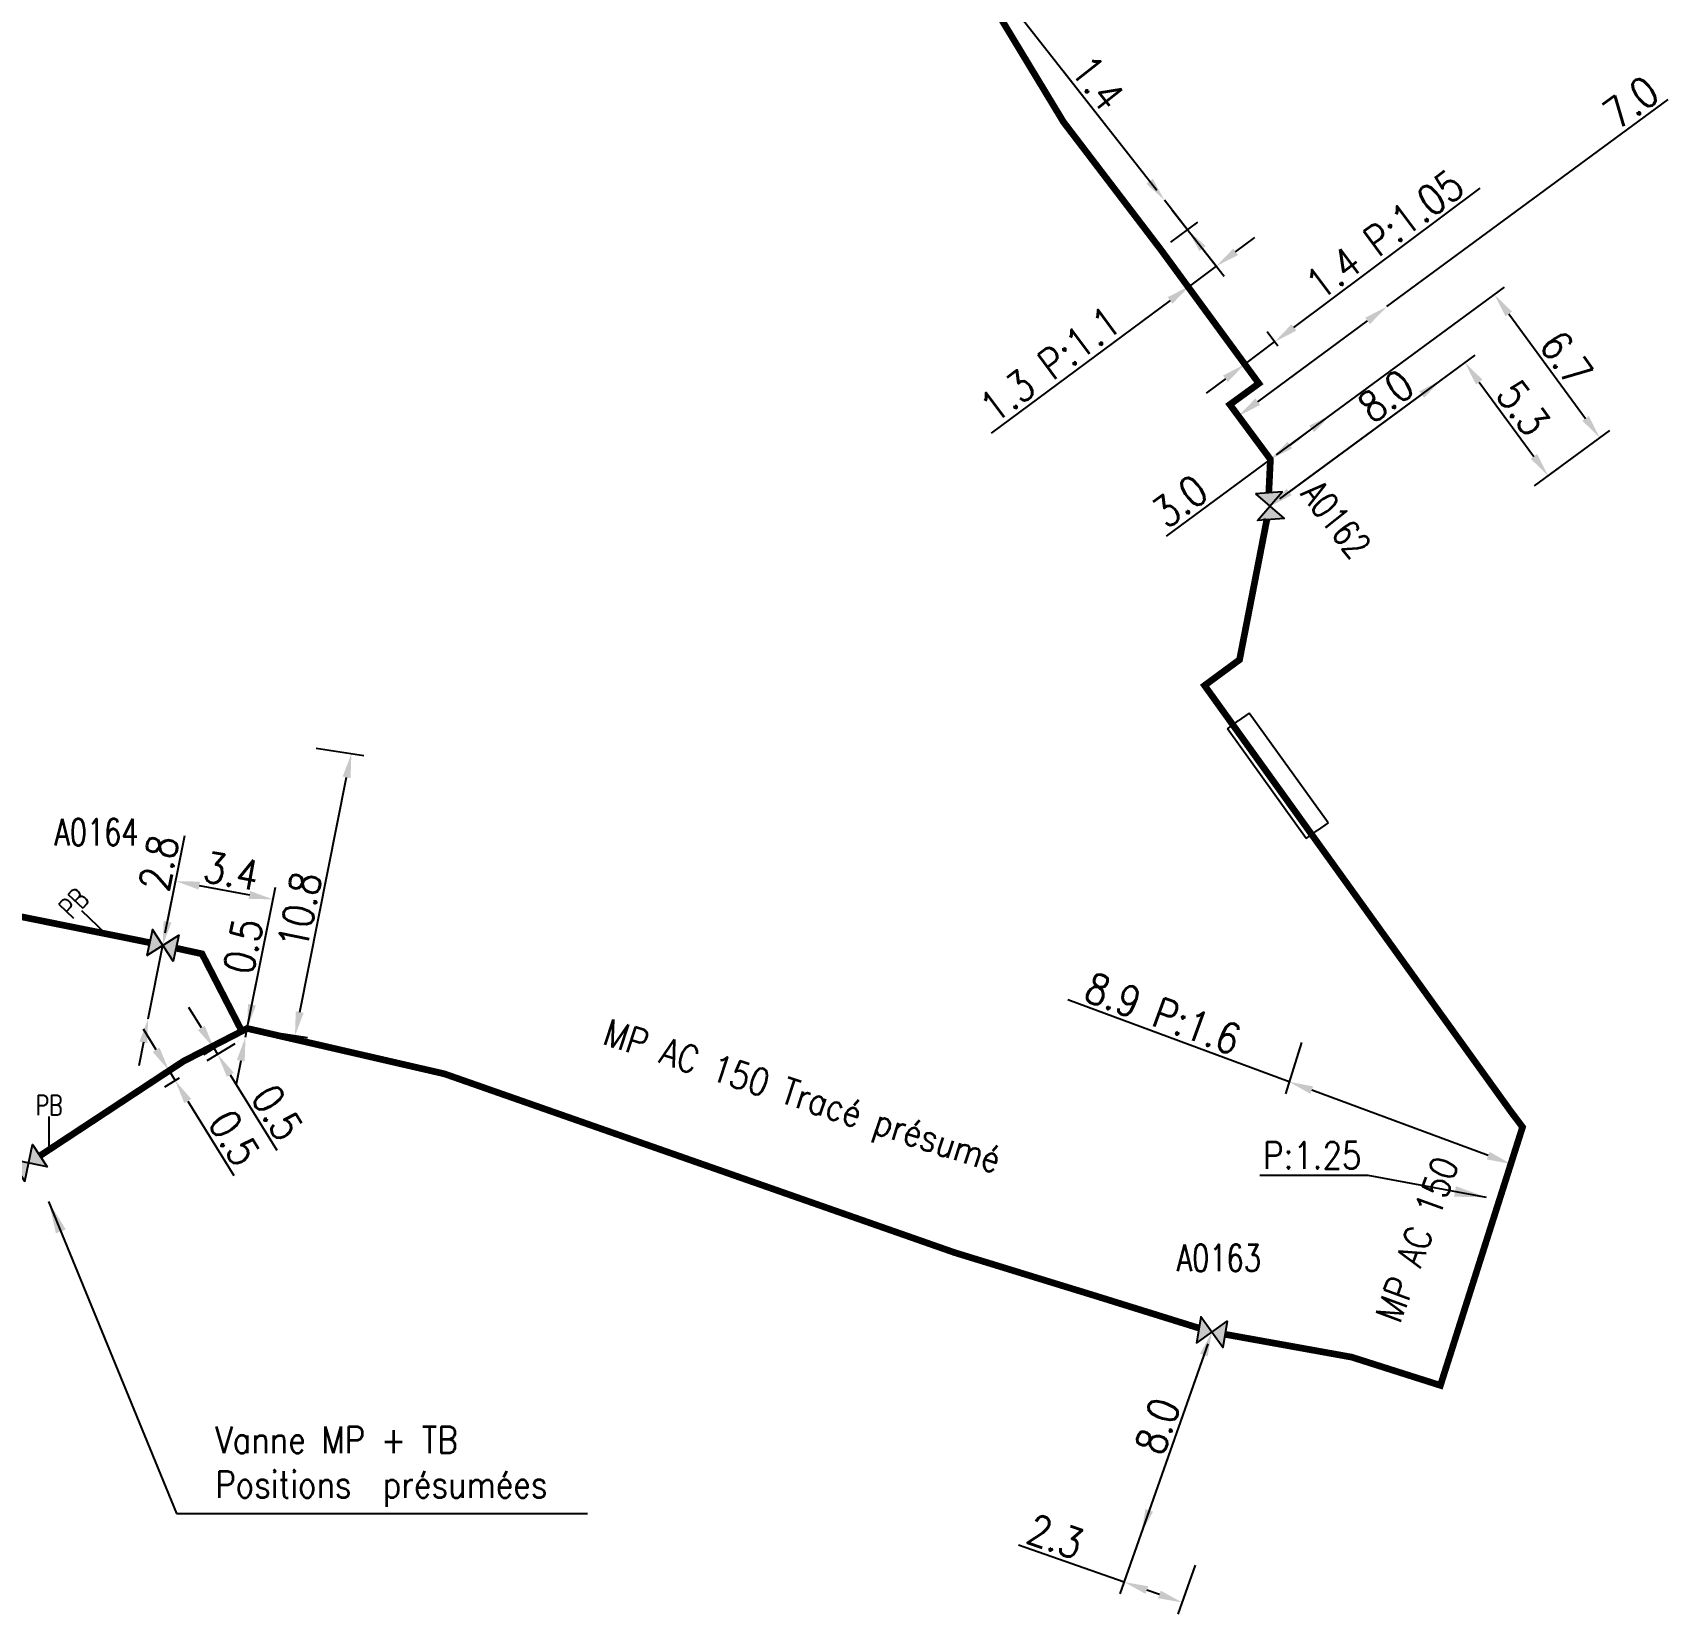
# Model space of a CAD drawing. Header units: millimetres. Extents: x 184000 to 185000, y 128000 to 129000.
# Drawn here: x 184319.9 to 184381.1, y 128902.2 to 128961.3 of the extents above; entities that cross this region are included whole.
import ezdxf
from ezdxf.enums import TextEntityAlignment as Align

# ---------------------------------------------------------------- set-up
doc = ezdxf.new("R2010")
doc.units = ezdxf.units.MM
doc.header["$PDMODE"] = 34
doc.layers.get('0').update_dxf_attribs({"linetype": 'CONTINUOUS'})
doc.layers.get('DEFPOINTS').update_dxf_attribs({"linetype": 'CONTINUOUS'})
for name, color, linetype in [('G_120', 4, 'CONTINUOUS'), ('G_300', 7, 'CONTINUOUS'), ('G_340', 7, 'CONTINUOUS')]:
    doc.layers.add(name, color=color, linetype=linetype)
doc.styles.add('G_ROMANS', font='ROMANS.SHX', dxfattribs={"width": 0.75})
doc.styles.get("Standard").update_dxf_attribs({"font": 'romans.shx', "width": 0.85})
doc.linetypes.add('G_typB_AP', pattern='A,5,-0.3,["o",Standard,S=1.5,R=0,X=0,Y=-0.5],-1.65', length=6.95)
doc.dimstyles.get("Standard").update_dxf_attribs({"dimtxt": 1.5, "dimasz": 1.2, "dimexe": 0.625, "dimexo": 0.625, "dimgap": 0.25, "dimtad": 1, "dimdec": 1, "dimzin": 0, "dimdsep": 46, "dimtxsty": 'Standard', "dimcen": -0.5, "dimadec": 0, "dimazin": 0, "dimtfac": 1, "dimtdec": 1, "dimtmove": 0, "dimatfit": 3, "dimfxl": 0, "dimtolj": 1, "dimtzin": 0, "dimarcsym": 0})

# ---------------------------------------------------------------- blocks, each defined once
blk = doc.blocks.new('G_300_04')
at = {"linetype": 'Continuous'}
h = blk.add_hatch(color=0, dxfattribs=at)
h.paths.add_polyline_path([(-0.5, 0.5), (-0.5, -0.5), (0, 0)])
h.paths.add_polyline_path([(0.5, 0.5), (0, 0), (0.5, -0.5)])
at = {"color": 0, "linetype": 'Continuous', "flags": 128}
blk.add_lwpolyline([(-0.5, -0.5), (0.5, 0.5), (0.5, -0.5), (-0.5, 0.5)], close=True, dxfattribs=at)
at = {"color": 0, "linetype": 'Continuous', "width": 0.75}
blk.add_attdef('NUM', text='', height=1, dxfattribs=at).set_placement((0, 1.782), align=Align.MIDDLE_CENTER)
at = {"color": 0, "linetype": 'Continuous', "width": 0.75, "flags": 3}
for tag, p in [('DEF_LEG', (0, -5)), ('DEF_COUP', (0, -7.5)), ('DEF_TYPE', (0, -10))]:
    blk.add_attdef(tag, text='', height=1.2, dxfattribs=at).set_placement(p, align=Align.MIDDLE)
blk = doc.blocks.new('G_340_13')
at = {"color": 0, "linetype": 'Continuous', "flags": 128}
blk.add_lwpolyline([(0, 0), (0, 1.25)], dxfattribs=at)
at = {"color": 0, "linetype": 'Continuous', "style": 'G_ROMANS', "width": 0.75}
blk.add_text('PB', height=0.75, dxfattribs=at).set_placement((0, 1.663), align=Align.MIDDLE)
at = {"color": 0, "linetype": 'Continuous', "width": 0.75, "flags": 3}
for tag, p in [('DEF_LEG', (0, -3.425)), ('DEF_TYPE', (0, -5.563))]:
    blk.add_attdef(tag, text='', height=1.2, dxfattribs=at).set_placement(p, align=Align.MIDDLE)
blk = doc.blocks.new('*D789')
at = {"layer": 'DEFPOINTS', "color": 0, "linetype": 'Continuous', "transparency": 16777216}
for p in [(184330.073, 128934.599), (184331.859, 128934.328), (184327.965, 128924.058)]:
    blk.add_point(p, dxfattribs=at)
at = {"layer": 'G_120', "color": 0, "linetype": 'Continuous', "lineweight": -2, "transparency": 16777216}
for p, q in [((184330.537, 128934.529), (184332.323, 128934.257)), ((184329.927, 128924.669), (184331.682, 128933.445)), ((184328.429, 128923.988), (184330.215, 128923.716))]:
    blk.add_line(p, q, dxfattribs=at)
at = {"layer": 'G_120', "color": 0, "linetype": 'Continuous', "transparency": 16777216}
for points in [[(184331.535, 128933.475), (184331.83, 128933.416), (184331.859, 128934.328)], [(184329.78, 128924.699), (184330.074, 128924.64), (184329.751, 128923.787)]]:
    blk.add_solid(points, dxfattribs=at)
at = {"layer": 'G_120', "color": 0, "linetype": 'Continuous', "transparency": 16777216, "insert": (184329.923, 128928.472), "char_height": 1.125, "attachment_point": 5, "rotation": 78.68996}
blk.add_mtext('\\A1;10.8', dxfattribs=at)
blk = doc.blocks.new('*D790')
at = {"layer": 'DEFPOINTS', "color": 0, "linetype": 'Continuous', "transparency": 16777216}
for p in [(184325.579, 128922.83), (184325.27, 128922.11), (184325.815, 128922.447)]:
    blk.add_point(p, dxfattribs=at)
at = {"layer": 'G_120', "color": 0, "linetype": 'Continuous', "lineweight": -2, "transparency": 16777216}
for p, q in [((184324.561, 128923.259), (184324.088, 128924.025)), ((184325.18, 128922.584), (184324.635, 128922.247)), ((184325.417, 128922.201), (184324.871, 128921.864)), ((184325.033, 128922.493), (184325.27, 128922.11)), ((184325.743, 128921.344), (184327.465, 128918.555))]:
    blk.add_line(p, q, dxfattribs=at)
at = {"layer": 'G_120', "color": 0, "linetype": 'Continuous', "transparency": 16777216}
for points in [[(184324.688, 128923.338), (184324.433, 128923.18), (184325.033, 128922.493)], [(184325.87, 128921.423), (184325.615, 128921.266), (184325.27, 128922.11)]]:
    blk.add_solid(points, dxfattribs=at)
at = {"layer": 'G_120', "color": 0, "linetype": 'Continuous', "transparency": 16777216, "insert": (184327.479, 128919.961), "char_height": 1.125, "attachment_point": 5, "rotation": 301.69482}
blk.add_mtext('\\A1;0.5', dxfattribs=at)
blk = doc.blocks.new('*D12')
at = {"layer": 'DEFPOINTS', "color": 0, "linetype": 'Continuous', "transparency": 16777216}
for p in [(184327.764, 128923.955), (184327.9, 128923.734), (184326.86, 128923.092)]:
    blk.add_point(p, dxfattribs=at)
at = {"layer": 'G_120', "color": 0, "linetype": 'Continuous', "lineweight": -2, "transparency": 16777216}
for p, q in [((184326.251, 128924.078), (184325.778, 128924.844)), ((184327.365, 128923.708), (184326.325, 128923.066)), ((184327.501, 128923.488), (184326.461, 128922.846)), ((184326.724, 128923.312), (184326.86, 128923.092)), ((184327.333, 128922.326), (184329.072, 128919.509))]:
    blk.add_line(p, q, dxfattribs=at)
at = {"layer": 'G_120', "color": 0, "linetype": 'Continuous', "transparency": 16777216}
for points in [[(184326.378, 128924.157), (184326.123, 128923.999), (184326.724, 128923.312)], [(184327.46, 128922.405), (184327.205, 128922.247), (184326.86, 128923.092)]]:
    blk.add_solid(points, dxfattribs=at)
at = {"layer": 'G_120', "color": 0, "linetype": 'Continuous', "transparency": 16777216, "insert": (184329.086, 128920.915), "char_height": 1.125, "attachment_point": 5, "rotation": 301.69542}
blk.add_mtext('\\A1;0.5', dxfattribs=at)
blk = doc.blocks.new('*D13')
at = {"layer": 'DEFPOINTS', "color": 0, "linetype": 'Continuous', "transparency": 16777216}
for p in [(184327.965, 128924.058), (184327.9, 128923.734), (184327.9, 128923.734)]:
    blk.add_point(p, dxfattribs=at)
at = {"layer": 'G_120', "color": 0, "linetype": 'Continuous', "lineweight": -2, "transparency": 16777216}
for p, q in [((184328.141, 128924.941), (184328.784, 128928.156)), ((184327.9, 128923.734), (184327.965, 128924.058)), ((184327.724, 128922.852), (184327.547, 128921.969))]:
    blk.add_line(p, q, dxfattribs=at)
at = {"layer": 'G_120', "color": 0, "linetype": 'Continuous', "transparency": 16777216}
for points in [[(184327.994, 128924.97), (184328.288, 128924.911), (184327.965, 128924.058)], [(184327.577, 128922.881), (184327.871, 128922.822), (184327.9, 128923.734)]]:
    blk.add_solid(points, dxfattribs=at)
at = {"layer": 'G_120', "color": 0, "linetype": 'Continuous', "transparency": 16777216, "insert": (184327.816, 128927.136), "char_height": 1.125, "attachment_point": 5, "rotation": 78.68996}
blk.add_mtext('\\A1;0.5', dxfattribs=at)
blk = doc.blocks.new('*D14')
at = {"layer": 'DEFPOINTS', "color": 0, "linetype": 'Continuous', "transparency": 16777216}
for p in [(184328.93, 128928.883), (184324.809, 128927.167), (184327.9, 128923.734)]:
    blk.add_point(p, dxfattribs=at)
at = {"layer": 'G_300', "color": 0, "linetype": 'Continuous', "lineweight": -2, "transparency": 16777216}
for p, q in [((184324.901, 128927.626), (184325.38, 128930.024)), ((184326.173, 128929.399), (184328.045, 128929.049)), ((184327.992, 128924.194), (184329.022, 128929.343))]:
    blk.add_line(p, q, dxfattribs=at)
at = {"layer": 'G_300', "color": 0, "linetype": 'Continuous', "transparency": 16777216}
for points in [[(184326.201, 128929.546), (184326.145, 128929.251), (184325.288, 128929.564)], [(184328.073, 128929.196), (184328.018, 128928.901), (184328.93, 128928.883)]]:
    blk.add_solid(points, dxfattribs=at)
at = {"layer": 'G_300', "color": 0, "linetype": 'Continuous', "transparency": 16777216, "insert": (184327.374, 128929.937), "char_height": 1.125, "attachment_point": 5, "rotation": 349.4009}
blk.add_mtext('\\A1;3.4', dxfattribs=at)
blk = doc.blocks.new('*D15')
at = {"layer": 'DEFPOINTS', "color": 0, "linetype": 'Continuous', "transparency": 16777216}
for p in [(184324.809, 128927.167), (184324.26, 128924.421), (184324.26, 128924.421)]:
    blk.add_point(p, dxfattribs=at)
at = {"layer": 'G_300', "color": 0, "linetype": 'Continuous', "lineweight": -2, "transparency": 16777216}
for p, q in [((184324.985, 128928.049), (184325.628, 128931.264)), ((184324.26, 128924.421), (184324.809, 128927.167)), ((184324.083, 128923.539), (184323.907, 128922.656))]:
    blk.add_line(p, q, dxfattribs=at)
at = {"layer": 'G_300', "color": 0, "linetype": 'Continuous', "transparency": 16777216}
for points in [[(184324.838, 128928.079), (184325.132, 128928.02), (184324.809, 128927.167)], [(184323.936, 128923.568), (184324.23, 128923.509), (184324.26, 128924.421)]]:
    blk.add_solid(points, dxfattribs=at)
at = {"layer": 'G_300', "color": 0, "linetype": 'Continuous', "transparency": 16777216, "insert": (184324.66, 128930.245), "char_height": 1.125, "attachment_point": 5, "rotation": 78.68996}
blk.add_mtext('\\A1;2.8', dxfattribs=at)
blk = doc.blocks.new('*D16')
at = {"layer": 'DEFPOINTS', "color": 0, "linetype": 'Continuous', "transparency": 16777216}
for p in [(184364.034, 128912.706), (184363.563, 128904.431), (184362.92, 128902.6)]:
    blk.add_point(p, dxfattribs=at)
at = {"layer": 'G_300', "color": 0, "linetype": 'Continuous', "lineweight": -2, "transparency": 16777216}
for p, q in [((184363.879, 128912.263), (184360.596, 128902.92)), ((184360.752, 128903.362), (184356.807, 128904.747)), ((184363.407, 128903.989), (184362.764, 128902.158)), ((184362.07, 128902.898), (184361.601, 128903.063))]:
    blk.add_line(p, q, dxfattribs=at)
at = {"layer": 'G_300', "color": 0, "linetype": 'Continuous', "transparency": 16777216}
for points in [[(184361.65, 128903.205), (184361.551, 128902.922), (184360.752, 128903.362)], [(184362.12, 128903.04), (184362.021, 128902.757), (184362.92, 128902.6)]]:
    blk.add_solid(points, dxfattribs=at)
at = {"layer": 'G_300', "color": 0, "linetype": 'Continuous', "transparency": 16777216, "insert": (184358.178, 128905.061), "char_height": 1.125, "attachment_point": 5, "rotation": 340.64434}
blk.add_mtext('\\A1;2.3', dxfattribs=at)
blk = doc.blocks.new('*D17')
at = {"layer": 'DEFPOINTS', "color": 0, "linetype": 'Continuous', "transparency": 16777216}
for p in [(184364.028, 128912.694), (184361.393, 128905.194), (184361.393, 128905.194)]:
    blk.add_point(p, dxfattribs=at)
at = {"layer": 'G_300', "color": 0, "linetype": 'Continuous', "lineweight": -2, "transparency": 16777216}
blk.add_line((184363.729, 128911.845), (184361.691, 128906.043), dxfattribs=at)
at = {"layer": 'G_300', "color": 0, "linetype": 'Continuous', "transparency": 16777216}
for points in [[(184363.588, 128911.895), (184363.871, 128911.795), (184364.028, 128912.694)], [(184361.55, 128906.092), (184361.833, 128905.993), (184361.393, 128905.194)]]:
    blk.add_solid(points, dxfattribs=at)
at = {"layer": 'G_300', "color": 0, "linetype": 'Continuous', "transparency": 16777216, "insert": (184362.003, 128909.192), "char_height": 1.125, "attachment_point": 5, "rotation": 70.64434}
blk.add_mtext('\\A1;8.0', dxfattribs=at)
blk = doc.blocks.new('*D18')
at = {"layer": 'DEFPOINTS', "color": 0, "linetype": 'Continuous', "transparency": 16777216}
for p in [(184367.528, 128923.977), (184366.92, 128922.064), (184375.647, 128920.371)]:
    blk.add_point(p, dxfattribs=at)
at = {"layer": 'G_120', "color": 0, "linetype": 'Continuous', "lineweight": -2, "transparency": 16777216}
for p, q in [((184366.92, 128922.064), (184358.647, 128925.131)), ((184367.386, 128923.529), (184366.778, 128921.617)), ((184374.364, 128919.304), (184367.764, 128921.751)), ((184375.505, 128919.924), (184375.066, 128918.544))]:
    blk.add_line(p, q, dxfattribs=at)
at = {"layer": 'G_120', "color": 0, "linetype": 'Continuous', "transparency": 16777216}
for points in [[(184367.816, 128921.892), (184367.712, 128921.611), (184366.92, 128922.064)], [(184374.417, 128919.445), (184374.312, 128919.163), (184375.208, 128918.991)]]:
    blk.add_solid(points, dxfattribs=at)
at = {"layer": 'G_120', "color": 0, "linetype": 'Continuous', "transparency": 16777216, "insert": (184362.201, 128924.614), "char_height": 1.125, "attachment_point": 5, "rotation": 339.65617}
blk.add_mtext('\\A1;8.9 P:1.6', dxfattribs=at)
blk = doc.blocks.new('*D19')
at = {"layer": 'DEFPOINTS', "color": 0, "linetype": 'Continuous', "transparency": 16777216}
for p in [(184376.605, 128944.716), (184375.712, 128944.059), (184366.197, 128943.576)]:
    blk.add_point(p, dxfattribs=at)
at = {"layer": 'G_300', "color": 0, "linetype": 'Continuous', "lineweight": -2, "transparency": 16777216}
for p, q in [((184366.575, 128943.854), (184373.871, 128949.223)), ((184374.027, 128948.22), (184376.072, 128945.441)), ((184376.09, 128944.337), (184376.983, 128944.994))]:
    blk.add_line(p, q, dxfattribs=at)
at = {"layer": 'G_300', "color": 0, "linetype": 'Continuous', "transparency": 16777216}
for points in [[(184374.148, 128948.309), (184373.906, 128948.131), (184373.494, 128948.945)], [(184376.192, 128945.53), (184375.951, 128945.352), (184376.605, 128944.716)]]:
    blk.add_solid(points, dxfattribs=at)
at = {"layer": 'G_300', "color": 0, "linetype": 'Continuous', "transparency": 16777216, "insert": (184375.669, 128947.253), "char_height": 1.125, "attachment_point": 5, "rotation": 306.34303}
blk.add_mtext('\\A1;5.3', dxfattribs=at)
blk = doc.blocks.new('*D20')
at = {"layer": 'DEFPOINTS', "color": 0, "linetype": 'Continuous', "transparency": 16777216}
for p in [(184378.536, 128946.137), (184366.071, 128945.222), (184375.712, 128944.059)]:
    blk.add_point(p, dxfattribs=at)
at = {"layer": 'G_120', "color": 0, "linetype": 'Continuous', "lineweight": -2, "transparency": 16777216}
for p, q in [((184366.448, 128945.499), (184374.972, 128951.771)), ((184375.128, 128950.768), (184378.002, 128946.861)), ((184376.09, 128944.337), (184378.913, 128946.414))]:
    blk.add_line(p, q, dxfattribs=at)
at = {"layer": 'G_120', "color": 0, "linetype": 'Continuous', "transparency": 16777216}
for points in [[(184375.249, 128950.857), (184375.007, 128950.679), (184374.595, 128951.493)], [(184378.123, 128946.95), (184377.882, 128946.773), (184378.536, 128946.137)]]:
    blk.add_solid(points, dxfattribs=at)
at = {"layer": 'G_120', "color": 0, "linetype": 'Continuous', "transparency": 16777216, "insert": (184377.286, 128949.101), "char_height": 1.125, "attachment_point": 5, "rotation": 306.34303}
blk.add_mtext('\\A1;6.7', dxfattribs=at)
blk = doc.blocks.new('*D21')
at = {"layer": 'DEFPOINTS', "color": 0, "linetype": 'Continuous', "transparency": 16777216}
for p in [(184368.487, 128947), (184368.487, 128947), (184366.22, 128945.332)]:
    blk.add_point(p, dxfattribs=at)
at = {"layer": 'G_120', "color": 0, "linetype": 'Continuous', "lineweight": -2, "transparency": 16777216}
for p, q in [((184367.762, 128946.466), (184366.945, 128945.865)), ((184366.22, 128945.332), (184362.319, 128942.461))]:
    blk.add_line(p, q, dxfattribs=at)
at = {"layer": 'G_120', "color": 0, "linetype": 'Continuous', "transparency": 16777216}
for points in [[(184367.674, 128946.587), (184367.851, 128946.345), (184368.487, 128947)], [(184366.857, 128945.986), (184367.034, 128945.744), (184366.22, 128945.332)]]:
    blk.add_solid(points, dxfattribs=at)
at = {"layer": 'G_120', "color": 0, "linetype": 'Continuous', "transparency": 16777216, "insert": (184362.832, 128943.77), "char_height": 1.125, "attachment_point": 5, "rotation": 36.34303}
blk.add_mtext('\\A1;3.0', dxfattribs=at)
blk = doc.blocks.new('*D22')
at = {"layer": 'DEFPOINTS', "color": 0, "linetype": 'Continuous', "transparency": 16777216}
for p in [(184372.601, 128948.288), (184372.601, 128948.288), (184366.197, 128943.576)]:
    blk.add_point(p, dxfattribs=at)
at = {"layer": 'G_300', "color": 0, "linetype": 'Continuous', "lineweight": -2, "transparency": 16777216}
blk.add_line((184366.922, 128944.11), (184371.876, 128947.754), dxfattribs=at)
at = {"layer": 'G_300', "color": 0, "linetype": 'Continuous', "transparency": 16777216}
for points in [[(184371.787, 128947.875), (184371.965, 128947.634), (184372.601, 128948.288)], [(184366.833, 128944.231), (184367.011, 128943.989), (184366.197, 128943.576)]]:
    blk.add_solid(points, dxfattribs=at)
at = {"layer": 'G_300', "color": 0, "linetype": 'Continuous', "transparency": 16777216, "insert": (184370.537, 128947.701), "char_height": 1.125, "attachment_point": 5, "rotation": 36.34303}
blk.add_mtext('\\A1;8.0', dxfattribs=at)
blk = doc.blocks.new('*D23')
at = {"layer": 'DEFPOINTS', "color": 0, "linetype": 'Continuous', "transparency": 16777216}
for p in [(184366.378, 128949.722), (184366.773, 128949.193), (184365.652, 128948.354)]:
    blk.add_point(p, dxfattribs=at)
at = {"layer": 'G_120', "color": 0, "linetype": 'Continuous', "lineweight": -2, "transparency": 16777216}
for p, q in [((184367.098, 128950.261), (184374.063, 128955.471)), ((184365.257, 128948.883), (184366.378, 128949.722)), ((184366.492, 128949.568), (184366.097, 128950.097)), ((184365.371, 128948.73), (184364.976, 128949.258)), ((184364.536, 128948.344), (184363.815, 128947.805))]:
    blk.add_line(p, q, dxfattribs=at)
at = {"layer": 'G_120', "color": 0, "linetype": 'Continuous', "transparency": 16777216}
for points in [[(184367.008, 128950.381), (184367.188, 128950.141), (184366.378, 128949.722)], [(184364.446, 128948.464), (184364.626, 128948.224), (184365.257, 128948.883)]]:
    blk.add_solid(points, dxfattribs=at)
at = {"layer": 'G_120', "color": 0, "linetype": 'Continuous', "transparency": 16777216, "insert": (184370.491, 128953.736), "char_height": 1.125, "attachment_point": 5, "rotation": 36.80002}
blk.add_mtext('\\A1;1.4 P:1.05', dxfattribs=at)
blk = doc.blocks.new('*D24')
at = {"layer": 'DEFPOINTS', "color": 0, "linetype": 'Continuous', "transparency": 16777216}
for p in [(184370.577, 128951.039), (184370.577, 128951.039), (184365.021, 128946.951)]:
    blk.add_point(p, dxfattribs=at)
at = {"layer": 'G_120', "color": 0, "linetype": 'Continuous', "lineweight": -2, "transparency": 16777216}
for p, q in [((184370.577, 128951.039), (184381.095, 128958.777)), ((184365.746, 128947.485), (184369.852, 128950.505))]:
    blk.add_line(p, q, dxfattribs=at)
at = {"layer": 'G_120', "color": 0, "linetype": 'Continuous', "transparency": 16777216}
for points in [[(184369.763, 128950.626), (184369.941, 128950.385), (184370.577, 128951.039)], [(184365.657, 128947.605), (184365.835, 128947.364), (184365.021, 128946.951)]]:
    blk.add_solid(points, dxfattribs=at)
at = {"layer": 'G_120', "color": 0, "linetype": 'Continuous', "transparency": 16777216, "insert": (184379.693, 128958.677), "char_height": 1.125, "attachment_point": 5, "rotation": 36.34303}
blk.add_mtext('\\A1;7.0', dxfattribs=at)
blk = doc.blocks.new('*D25')
at = {"layer": 'DEFPOINTS', "color": 0, "linetype": 'Continuous', "transparency": 16777216}
for p in [(184362.26, 128955.018), (184362.26, 128955.018), (184362.121, 128953.173)]:
    blk.add_point(p, dxfattribs=at)
at = {"layer": 'G_120', "color": 0, "linetype": 'Continuous', "lineweight": -2, "transparency": 16777216}
for p, q in [((184361.704, 128955.726), (184358.47, 128959.841)), ((184363.125, 128953.917), (184362.26, 128955.018)), ((184362.497, 128953.452), (184363.502, 128954.196)), ((184363.681, 128953.209), (184364.237, 128952.502))]:
    blk.add_line(p, q, dxfattribs=at)
at = {"layer": 'G_120', "color": 0, "linetype": 'Continuous', "transparency": 16777216}
for points in [[(184361.822, 128955.818), (184361.586, 128955.633), (184362.26, 128955.018)], [(184363.799, 128953.302), (184363.563, 128953.117), (184363.125, 128953.917)]]:
    blk.add_solid(points, dxfattribs=at)
at = {"layer": 'G_120', "color": 0, "linetype": 'Continuous', "transparency": 16777216, "insert": (184359.767, 128959.405), "char_height": 1.125, "attachment_point": 5, "rotation": 308.15723}
blk.add_mtext('\\A1;1.4', dxfattribs=at)
blk = doc.blocks.new('*D26')
at = {"layer": 'DEFPOINTS', "color": 0, "linetype": 'Continuous', "transparency": 16777216}
for p in [(184362.26, 128955.018), (184362.121, 128953.173), (184364.197, 128952.553)]:
    blk.add_point(p, dxfattribs=at)
at = {"layer": 'G_120', "color": 0, "linetype": 'Continuous', "lineweight": -2, "transparency": 16777216}
for p, q in [((184362.55, 128954.649), (184364.487, 128952.184)), ((184364.92, 128953.088), (184365.643, 128953.624)), ((184362.41, 128952.804), (184363.482, 128951.44)), ((184364.197, 128952.553), (184363.193, 128951.809)), ((184362.469, 128951.273), (184355.774, 128946.312))]:
    blk.add_line(p, q, dxfattribs=at)
at = {"layer": 'G_120', "color": 0, "linetype": 'Continuous', "transparency": 16777216}
for points in [[(184364.831, 128953.209), (184365.009, 128952.968), (184364.197, 128952.553)], [(184362.38, 128951.393), (184362.559, 128951.152), (184363.193, 128951.809)]]:
    blk.add_solid(points, dxfattribs=at)
at = {"layer": 'G_120', "color": 0, "linetype": 'Continuous', "transparency": 16777216, "insert": (184357.985, 128948.883), "char_height": 1.125, "attachment_point": 5, "rotation": 36.53355}
blk.add_mtext('\\A1;1.3 P:1.1', dxfattribs=at)
blk = doc.blocks.new('*D27')
at = {"layer": 'DEFPOINTS', "color": 0, "linetype": 'Continuous', "transparency": 16777216}
for p in [(184354.595, 128964.773), (184356.023, 128962.008), (184362.26, 128955.018)]:
    blk.add_point(p, dxfattribs=at)
at = {"layer": 'G_120', "color": 0, "linetype": 'Continuous', "lineweight": -2, "transparency": 16777216}
for p, q in [((184355.318, 128965.309), (184357.916, 128967.234)), ((184361.97, 128955.387), (184354.306, 128965.142)), ((184355.734, 128962.377), (184353.835, 128964.793)), ((184354.125, 128964.425), (184354.595, 128964.773)), ((184353.402, 128963.889), (184352.678, 128963.353))]:
    blk.add_line(p, q, dxfattribs=at)
at = {"layer": 'G_120', "color": 0, "linetype": 'Continuous', "transparency": 16777216}
for points in [[(184355.229, 128965.429), (184355.408, 128965.188), (184354.595, 128964.773)], [(184353.312, 128964.009), (184353.491, 128963.768), (184354.125, 128964.425)]]:
    blk.add_solid(points, dxfattribs=at)
at = {"layer": 'G_120', "color": 0, "linetype": 'Continuous', "transparency": 16777216, "insert": (184356.532, 128967.142), "char_height": 1.125, "attachment_point": 5, "rotation": 36.53355}
blk.add_mtext('\\A1;0.9', dxfattribs=at)

msp = doc.modelspace()

# ---------------------------------------------------------------- linework, layer by layer
at = {"color": 7, "linetype": 'CONTINUOUS'}
for p, q in [((184364.612, 128935.262), (184365.018, 128935.553)), ((184365.424, 128935.845), (184365.018, 128935.553)), ((184368.374, 128931.743), (184365.424, 128935.845)), ((184367.562, 128931.159), (184364.612, 128935.262)), ((184367.562, 128931.159), (184367.968, 128931.451)), ((184368.374, 128931.743), (184367.968, 128931.451))]:
    msp.add_line(p, q, dxfattribs=at)
at = {"layer": 'G_120', "linetype": 'G_typB_AP', "const_width": 0.25}
for points in [[(184366.159, 128944.075), (184366.22, 128945.332), (184366.044, 128945.57), (184365.021, 128946.951), (184364.704, 128947.379), (184365.788, 128948.168), (184365.652, 128948.354), (184362.121, 128953.173), (184358.482, 128957.944), (184356.023, 128962.008), (184356.023, 128962.008), (184356.335, 128962.205), (184361.023, 128965.169), (184363.06, 128966.403), (184363.383, 128966.518), (184371.594, 128965.254), (184371.728, 128965.68)], [(184324.317, 128927.266), (184322.491, 128927.634), (184304.579, 128931.244), (184281.543, 128936.093), (184235.339, 128946.375)], [(184364.523, 128912.624), (184369.255, 128911.771), (184372.576, 128910.715), (184375.647, 128920.371), (184375.216, 128920.942), (184364.518, 128935.821), (184363.758, 128936.878), (184365.066, 128937.841), (184366.092, 128943.11)]]:
    msp.add_lwpolyline(points, dxfattribs=at)
at = {"layer": 'G_120', "linetype": 'G_typB_AP', "const_width": 0.25, "flags": 128}
for points in [[(184327.764, 128923.955), (184326.275, 128926.847), (184325.297, 128927.06)], [(184320.217, 128919.299), (184320.556, 128919.522), (184325.579, 128922.83), (184327.764, 128923.955), (184327.965, 128924.058), (184335.339, 128922.36), (184354.403, 128915.682), (184359.729, 128914.045), (184363.557, 128912.854)]]:
    msp.add_lwpolyline(points, dxfattribs=at)

# ---------------------------------------------------------------- block references
at = {"layer": 'G_300'}
ref = msp.add_blockref('G_300_04', (184366.197, 128943.576), dxfattribs=dict(at, rotation=274.3892463375361))
ref.add_attrib('NUM', 'A0162', dxfattribs={"layer": '0', "color": 0, "linetype": 'Continuous', "height": 1, "rotation": 307.75369, "width": 0.75}).set_placement((184368.673, 128943.082), align=Align.MIDDLE_CENTER)
ref = msp.add_blockref('G_300_04', (184324.809, 128927.167), dxfattribs=dict(at, rotation=347.6943218092346))
ref.add_attrib('NUM', 'A0164', dxfattribs={"layer": '0', "color": 0, "linetype": 'Continuous', "height": 1, "width": 0.75}).set_placement((184322.327, 128931.397), align=Align.MIDDLE_CENTER)
ref = msp.add_blockref('G_300_04', (184319.799, 128919.024), dxfattribs=dict(at, rotation=33.36604921967176))
ref.add_attrib('NUM', 'A0165', dxfattribs={"layer": '0', "color": 0, "linetype": 'Continuous', "height": 1, "width": 0.75}).set_placement((184316.01, 128918.533), align=Align.MIDDLE_CENTER)
ref = msp.add_blockref('G_300_04', (184364.03, 128912.706), dxfattribs=dict(at, rotation=350.4534208977578))
ref.add_attrib('NUM', 'A0163', dxfattribs={"layer": '0', "color": 0, "linetype": 'Continuous', "height": 1, "width": 0.75}).set_placement((184364.291, 128915.48), align=Align.MIDDLE_CENTER)
at = {"layer": 'G_340', "rotation": 46.44897958594645}
msp.add_blockref('G_340_13', (184322.682, 128927.595), dxfattribs=at)
at = {"layer": 'G_340'}
msp.add_blockref('G_340_13', (184320.556, 128919.522), dxfattribs=at)

# ---------------------------------------------------------------- texts
at = {"layer": 'G_120', "linetype": 'Continuous', "width": 0.85}
for s, rotation, p in [('MP AC 150 Tracé présumé', 341.78212, (184348.673, 128921.377)), ('MP AC 150', 69.73701, (184371.704, 128916.175))]:
    msp.add_text(s, height=1, rotation=rotation, dxfattribs=at).set_placement(p, align=Align.MIDDLE)
at = {"layer": 'G_120', "linetype": 'Continuous', "insert": (184369.625, 128919.315), "char_height": 1, "attachment_point": 6}
msp.add_mtext('P:1.25', dxfattribs=at)
at = {"layer": 'G_300', "linetype": 'Continuous', "insert": (184326.766, 128907.68), "char_height": 1, "attachment_point": 4}
msp.add_mtext('Vanne MP + TB\\PPositions  présumées', dxfattribs=at)

# ---------------------------------------------------------------- dimensions: what is measured, and where the dimension line sits
at = {"layer": 'G_120', "linetype": 'Continuous'}
for base, p1, p2, angle, picture, middle in [((184354.595, 128964.773), (184356.023, 128962.008), (184362.26, 128955.018), 216.53355, '*D27', (184356.979, 128966.539)), ((184362.26, 128955.018), (184362.121, 128953.173), (184362.26, 128955.018), 308.15723, '*D25', (184359.177, 128958.942)), ((184378.536, 128946.137), (184366.071, 128945.222), (184375.712, 128944.059), 126.34303, '*D20', (184376.682, 128948.656)), ((184331.859, 128934.328), (184327.965, 128924.058), (184330.073, 128934.599), 258.68996, '*D789', (184330.658, 128928.325)), ((184325.27, 128922.11), (184325.579, 128922.83), (184325.815, 128922.447), 121.69482, '*D790', (184326.84, 128919.567))]:
    dim = msp.add_linear_dim(base=base, p1=p1, p2=p2, angle=angle, dimstyle='Standard', override={"dimscale": 0.75, "dimatfit": 0}, dxfattribs=at)
    dim.commit()
    dim.dimension.update_dxf_attribs({"geometry": picture, "text_midpoint": middle, "dimtype": 160})
for base, p1, p2, angle, text, override, picture, middle in [((184370.577, 128951.039), (184365.021, 128946.951), (184370.577, 128951.039), 216.34303, '7.0', {"dimscale": 0.75}, '*D24', (184380.137, 128958.073)), ((184366.378, 128949.722), (184365.652, 128948.354), (184366.773, 128949.193), 216.80002, '<> P:1.05', {"dimscale": 0.75, "dimatfit": 0}, '*D23', (184370.941, 128953.135)), ((184364.197, 128952.553), (184362.121, 128953.173), (184362.26, 128955.018), 216.53355, '1.3 P:1.1', {"dimscale": 0.75, "dimatfit": 0}, '*D26', (184358.431, 128948.281)), ((184368.487, 128947), (184366.22, 128945.332), (184368.487, 128947), 216.34303, '3.0', {"dimscale": 0.75}, '*D21', (184363.277, 128943.166)), ((184327.9, 128923.734), (184327.965, 128924.058), (184327.9, 128923.734), 78.68996, '0.5', {"dimscale": 0.75, "dimatfit": 0}, '*D13', (184328.551, 128926.989)), ((184366.92, 128922.064), (184375.647, 128920.371), (184367.528, 128923.977), 339.65617, '<> P:1.6', {"dimscale": 0.75}, '*D18', (184361.94, 128923.911)), ((184326.86, 128923.092), (184327.764, 128923.955), (184327.9, 128923.734), 121.69542, '0.5', {"dimscale": 0.75, "dimatfit": 0}, '*D12', (184328.448, 128920.521))]:
    dim = msp.add_linear_dim(base=base, p1=p1, p2=p2, angle=angle, text=text, dimstyle='Standard', override=override, dxfattribs=at)
    dim.commit()
    dim.dimension.update_dxf_attribs({"geometry": picture, "text_midpoint": middle, "dimtype": 160})
at = {"layer": 'G_300', "linetype": 'Continuous'}
for base, p1, p2, angle, text, picture, middle in [((184376.605, 128944.716), (184366.197, 128943.576), (184375.712, 128944.059), 126.34303, '5.3', '*D19', (184375.065, 128946.809)), ((184328.93, 128928.883), (184324.809, 128927.167), (184327.9, 128923.734), 169.4009, '3.4', '*D14', (184327.236, 128929.2))]:
    dim = msp.add_linear_dim(base=base, p1=p1, p2=p2, angle=angle, text=text, dimstyle='Standard', override={"dimscale": 0.75, "dimatfit": 0}, dxfattribs=at)
    dim.commit()
    dim.dimension.update_dxf_attribs({"geometry": picture, "text_midpoint": middle, "dimtype": 160})
for base, p1, p2, angle, override, picture, middle in [((184372.6008, 128948.2878), (184366.1972, 128943.5765), (184372.6008, 128948.2878), 216.34303, {"dimscale": 0.75, "dimatfit": 0}, '*D22', (184370.9815, 128947.0965)), ((184324.26, 128924.421), (184324.809, 128927.167), (184324.26, 128924.421), 78.68996, {"dimscale": 0.75, "dimatfit": 0}, '*D15', (184325.395, 128930.098)), ((184362.92, 128902.6), (184364.034, 128912.706), (184363.563, 128904.431), 160.64434, {"dimscale": 0.75}, '*D16', (184357.929, 128904.353)), ((184361.3928, 128905.1936), (184364.0277, 128912.6943), (184361.3928, 128905.1936), 70.64434, {"dimscale": 0.75}, '*D17', (184362.7102, 128908.9439))]:
    dim = msp.add_linear_dim(base=base, p1=p1, p2=p2, angle=angle, dimstyle='Standard', override=override, dxfattribs=at)
    dim.commit()
    dim.dimension.update_dxf_attribs({"geometry": picture, "text_midpoint": middle, "dimtype": 160})

# ---------------------------------------------------------------- leaders
at = {"layer": 'G_120', "linetype": 'Continuous', "annotation_type": 0, "has_hookline": 1, "hookline_direction": 1, "text_width": 3.805}
msp.add_leader([(184374.302, 128917.744), (184369.875, 128918.565)], dimstyle='Standard', dxfattribs=at)
at = {"layer": 'G_300', "linetype": 'Continuous', "annotation_type": 0, "has_hookline": 1, "hookline_direction": 0, "text_width": 13.924}
msp.add_leader([(184320.541, 128917.583), (184325.316, 128905.93), (184326.516, 128905.93)], dimstyle='Standard', dxfattribs=at)

doc.saveas('drawing.dxf')
